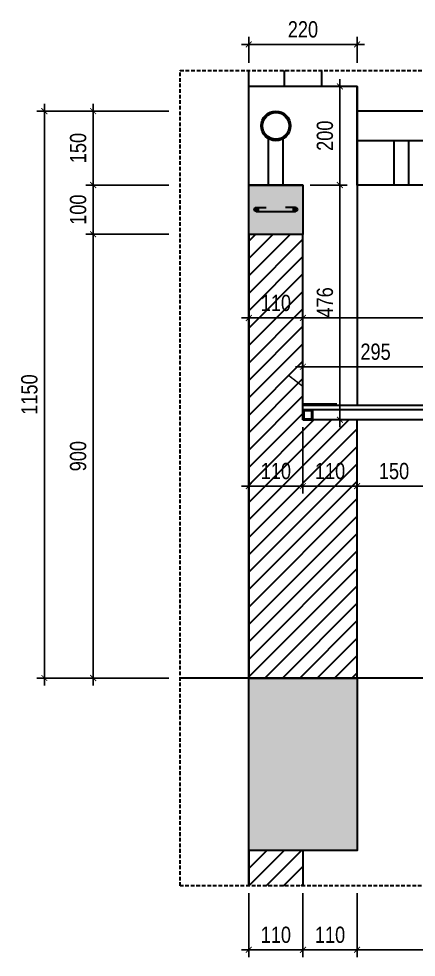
# Model space of a CAD drawing. Header units: millimetres. Extents: x -82962 to 19744, y -138000 to 4535.
# Drawn here: x -23564 to -22757, y -64810 to -62906 of the extents above; entities that cross this region are included whole.
import ezdxf

# ---------------------------------------------------------------- set-up
doc = ezdxf.new("R2010")
doc.units = ezdxf.units.MM
doc.header["$LTSCALE"] = 1000
doc.header["$MEASUREMENT"] = 0
doc.header["$PDMODE"] = 3
doc.linetypes.add('HIDDEN', pattern=[0.375, 0.25, -0.125])
doc.layers.get('0').update_dxf_attribs({"lineweight": 30})
doc.layers.get('DEFPOINTS').update_dxf_attribs({"color": 4, "lineweight": 30})
doc.layers.add('THAY', color=4, linetype='Continuous', lineweight=30)
doc.styles.add('dim', font='arial.ttf', dxfattribs={"width": 0.8})
doc.dimstyles.new('1-100-100', dxfattribs={"dimscale": 0, "dimtxt": 2.2, "dimasz": 0.8, "dimexe": 1, "dimexo": 1, "dimgap": 0.9, "dimtad": 1, "dimdec": 0, "dimzin": 0, "dimdsep": 46, "dimtxsty": 'dim', "dimblk1": 'ARCHTICK', "dimblk2": 'ARCHTICK', "dimsah": 1, "dimcen": 1, "dimdle": 1, "dimclrd": 256, "dimclre": 256, "dimclrt": 1, "dimadec": 0, "dimazin": 0, "dimtfac": 0.0001, "dimtdec": 0, "dimtix": 1, "dimtmove": 2, "dimatfit": 3, "dimldrblk": 'DOT', "dimfxl": 100, "dimtolj": 1, "dimtzin": 0, "dimarcsym": 0})

# ---------------------------------------------------------------- blocks, each defined once
blk = doc.blocks.new('_ARCHTICK')
at = {"color": 0, "linetype": 'ByBlock', "const_width": 0.15}
blk.add_lwpolyline([(-0.5, -0.5), (0.5, 0.5)], dxfattribs=at)
blk = doc.blocks.new('*D1620')
at = {"layer": 'DEFPOINTS', "color": 0, "ltscale": 0.2, "transparency": 16777216}
for p in [(-23412.9, -63343.1), (-23244.4, -63343.1), (-23244.4, -64243.1)]:
    blk.add_point(p, dxfattribs=at)
at = {"layer": 'THAY', "lineweight": -2, "ltscale": 0.2, "transparency": 16777216}
for p, q in [((-23412.9, -64258.1), (-23412.9, -63328.1)), ((-23259.4, -63343.1), (-23427.9, -63343.1)), ((-23259.4, -64243.1), (-23427.9, -64243.1))]:
    blk.add_line(p, q, dxfattribs=at)
at = {"layer": 'THAY', "lineweight": -2, "ltscale": 0.2, "transparency": 16777216, "xscale": 12.00000008646124, "yscale": 12.00000008646124, "zscale": 12.00000008646124}
for p, rotation in [((-23412.9, -63343.1), 90), ((-23412.9, -64243.1), 270)]:
    blk.add_blockref('_ARCHTICK', p, dxfattribs=dict(at, rotation=rotation))
at = {"layer": 'THAY', "color": 1, "ltscale": 0.2, "transparency": 16777216, "insert": (-23443.2, -63793.1), "char_height": 33, "attachment_point": 5, "rotation": 90, "style": 'dim'}
blk.add_mtext('\\A1;900', dxfattribs=at)
blk = doc.blocks.new('_DOT')
at = {"color": 0, "linetype": 'ByBlock', "ltscale": 10}
blk.add_line((-0.5, 0), (-1, 0), dxfattribs=at)
at = {"color": 0, "linetype": 'ByBlock', "ltscale": 10, "const_width": 0.5}
blk.add_lwpolyline([(-0.25, 0, 1), (0.25, 0, 1)], format="xyb", close=True, dxfattribs=at)
blk = doc.blocks.new('*D1621')
at = {"layer": 'DEFPOINTS', "color": 0, "ltscale": 0.2, "transparency": 16777216}
for p in [(-23412.9, -63243.1), (-23244.4, -63243.1), (-23244.4, -63343.1)]:
    blk.add_point(p, dxfattribs=at)
at = {"layer": 'THAY', "lineweight": -2, "ltscale": 0.2, "transparency": 16777216}
for p, q in [((-23412.9, -63358.1), (-23412.9, -63228.1)), ((-23259.4, -63243.1), (-23427.9, -63243.1)), ((-23259.4, -63343.1), (-23427.9, -63343.1))]:
    blk.add_line(p, q, dxfattribs=at)
at = {"layer": 'THAY', "lineweight": -2, "ltscale": 0.2, "transparency": 16777216, "xscale": 12.00000008646124, "yscale": 12.00000008646124, "zscale": 12.00000008646124}
for p, rotation in [((-23412.9, -63243.1), 90), ((-23412.9, -63343.1), 270)]:
    blk.add_blockref('_ARCHTICK', p, dxfattribs=dict(at, rotation=rotation))
at = {"layer": 'THAY', "color": 1, "ltscale": 0.2, "transparency": 16777216, "insert": (-23443.2, -63293.1), "char_height": 33, "attachment_point": 5, "rotation": 90, "style": 'dim'}
blk.add_mtext('\\A1;100', dxfattribs=at)
blk = doc.blocks.new('*D1622')
at = {"layer": 'DEFPOINTS', "color": 0, "ltscale": 0.2, "transparency": 16777216}
for p in [(-23412.9, -63093.1), (-23244.4, -63093.1), (-23244.4, -63243.1)]:
    blk.add_point(p, dxfattribs=at)
at = {"layer": 'THAY', "lineweight": -2, "ltscale": 0.2, "transparency": 16777216}
for p, q in [((-23412.9, -63258.1), (-23412.9, -63078.1)), ((-23259.4, -63093.1), (-23427.9, -63093.1)), ((-23259.4, -63243.1), (-23427.9, -63243.1))]:
    blk.add_line(p, q, dxfattribs=at)
at = {"layer": 'THAY', "lineweight": -2, "ltscale": 0.2, "transparency": 16777216, "xscale": 12.00000008646124, "yscale": 12.00000008646124, "zscale": 12.00000008646124}
for p, rotation in [((-23412.9, -63093.1), 90), ((-23412.9, -63243.1), 270)]:
    blk.add_blockref('_ARCHTICK', p, dxfattribs=dict(at, rotation=rotation))
at = {"layer": 'THAY', "color": 1, "ltscale": 0.2, "transparency": 16777216, "insert": (-23443.2, -63168.1), "char_height": 33, "attachment_point": 5, "rotation": 90, "style": 'dim'}
blk.add_mtext('\\A1;150', dxfattribs=at)
blk = doc.blocks.new('*D1628')
at = {"layer": 'DEFPOINTS', "color": 0, "ltscale": 0.2, "transparency": 16777216}
for p in [(-23511.9, -63093.1), (-23244.4, -63093.1), (-23244.4, -64243.1)]:
    blk.add_point(p, dxfattribs=at)
at = {"layer": 'THAY', "lineweight": -2, "ltscale": 0.2, "transparency": 16777216}
for p, q in [((-23511.9, -64258.1), (-23511.9, -63078.1)), ((-23259.4, -63093.1), (-23526.9, -63093.1)), ((-23259.4, -64243.1), (-23526.9, -64243.1))]:
    blk.add_line(p, q, dxfattribs=at)
at = {"layer": 'THAY', "lineweight": -2, "ltscale": 0.2, "transparency": 16777216, "xscale": 12.00000008646124, "yscale": 12.00000008646124, "zscale": 12.00000008646124}
for p, rotation in [((-23511.9, -63093.1), 90), ((-23511.9, -64243.1), 270)]:
    blk.add_blockref('_ARCHTICK', p, dxfattribs=dict(at, rotation=rotation))
at = {"layer": 'THAY', "color": 1, "ltscale": 0.2, "transparency": 16777216, "insert": (-23542.2, -63668.1), "char_height": 33, "attachment_point": 5, "rotation": 90, "style": 'dim'}
blk.add_mtext('\\A1;1150', dxfattribs=at)
blk = doc.blocks.new('*D1629')
at = {"layer": 'DEFPOINTS', "color": 0, "ltscale": 0.2, "transparency": 16777216}
for p in [(-22986.7, -63512.7), (-23096.7, -63689.3), (-22986.7, -63686.9)]:
    blk.add_point(p, dxfattribs=at)
at = {"layer": 'THAY', "lineweight": -2, "ltscale": 0.2, "transparency": 16777216}
for p, q in [((-23096.7, -63674.3), (-23096.7, -63497.7)), ((-22986.7, -63671.9), (-22986.7, -63497.7)), ((-23111.7, -63512.7), (-22971.7, -63512.7))]:
    blk.add_line(p, q, dxfattribs=at)
at = {"layer": 'THAY', "lineweight": -2, "ltscale": 0.2, "transparency": 16777216, "xscale": 12.00000008646124, "yscale": 12.00000008646124, "zscale": 12.00000008646124, "rotation": 180}
blk.add_blockref('_ARCHTICK', (-23096.7, -63512.7), dxfattribs=at)
at = {"layer": 'THAY', "lineweight": -2, "ltscale": 0.2, "transparency": 16777216, "xscale": 12.00000008646124, "yscale": 12.00000008646124, "zscale": 12.00000008646124}
blk.add_blockref('_ARCHTICK', (-22986.7, -63512.7), dxfattribs=at)
at = {"layer": 'THAY', "color": 1, "ltscale": 0.2, "transparency": 16777216, "insert": (-23041.7, -63482.4), "char_height": 33, "attachment_point": 5, "style": 'dim'}
blk.add_mtext('\\A1;110', dxfattribs=at)
blk = doc.blocks.new('*D1630')
at = {"layer": 'DEFPOINTS', "color": 0, "ltscale": 0.2, "transparency": 16777216}
for p in [(-23096.7, -64664.9), (-22986.7, -64664.9), (-22986.7, -64794.5)]:
    blk.add_point(p, dxfattribs=at)
at = {"layer": 'THAY', "lineweight": -2, "ltscale": 0.2, "transparency": 16777216}
for p, q in [((-23096.7, -64679.9), (-23096.7, -64809.5)), ((-22986.7, -64679.9), (-22986.7, -64809.5)), ((-23111.7, -64794.5), (-22971.7, -64794.5))]:
    blk.add_line(p, q, dxfattribs=at)
at = {"layer": 'THAY', "lineweight": -2, "ltscale": 0.2, "transparency": 16777216, "xscale": 12.00000008646124, "yscale": 12.00000008646124, "zscale": 12.00000008646124, "rotation": 180}
blk.add_blockref('_ARCHTICK', (-23096.7, -64794.5), dxfattribs=at)
at = {"layer": 'THAY', "lineweight": -2, "ltscale": 0.2, "transparency": 16777216, "xscale": 12.00000008646124, "yscale": 12.00000008646124, "zscale": 12.00000008646124}
blk.add_blockref('_ARCHTICK', (-22986.7, -64794.5), dxfattribs=at)
at = {"layer": 'THAY', "color": 1, "ltscale": 0.2, "transparency": 16777216, "insert": (-23041.7, -64764.2), "char_height": 33, "attachment_point": 5, "style": 'dim'}
blk.add_mtext('\\A1;110', dxfattribs=at)
blk = doc.blocks.new('*D1631')
at = {"layer": 'DEFPOINTS', "color": 0, "ltscale": 0.2, "transparency": 16777216}
for p in [(-22986.7, -64664.9), (-22876.7, -64664.9), (-22876.7, -64794.5)]:
    blk.add_point(p, dxfattribs=at)
at = {"layer": 'THAY', "lineweight": -2, "ltscale": 0.2, "transparency": 16777216}
for p, q in [((-22986.7, -64679.9), (-22986.7, -64809.5)), ((-22876.7, -64679.9), (-22876.7, -64809.5)), ((-23001.7, -64794.5), (-22861.7, -64794.5))]:
    blk.add_line(p, q, dxfattribs=at)
at = {"layer": 'THAY', "lineweight": -2, "ltscale": 0.2, "transparency": 16777216, "xscale": 12.00000008646124, "yscale": 12.00000008646124, "zscale": 12.00000008646124, "rotation": 180}
blk.add_blockref('_ARCHTICK', (-22986.7, -64794.5), dxfattribs=at)
at = {"layer": 'THAY', "lineweight": -2, "ltscale": 0.2, "transparency": 16777216, "xscale": 12.00000008646124, "yscale": 12.00000008646124, "zscale": 12.00000008646124}
blk.add_blockref('_ARCHTICK', (-22876.7, -64794.5), dxfattribs=at)
at = {"layer": 'THAY', "color": 1, "ltscale": 0.2, "transparency": 16777216, "insert": (-22931.7, -64764.2), "char_height": 33, "attachment_point": 5, "style": 'dim'}
blk.add_mtext('\\A1;110', dxfattribs=at)
blk = doc.blocks.new('*D1632')
at = {"layer": 'DEFPOINTS', "color": 0, "ltscale": 0.2, "transparency": 16777216}
for p in [(-22876.7, -64664.9), (-22086.7, -64664.9), (-22086.7, -64794.5)]:
    blk.add_point(p, dxfattribs=at)
at = {"layer": 'THAY', "lineweight": -2, "ltscale": 0.2, "transparency": 16777216}
for p, q in [((-22876.7, -64679.9), (-22876.7, -64809.5)), ((-22086.7, -64679.9), (-22086.7, -64809.5)), ((-22891.7, -64794.5), (-22071.7, -64794.5))]:
    blk.add_line(p, q, dxfattribs=at)
at = {"layer": 'THAY', "lineweight": -2, "ltscale": 0.2, "transparency": 16777216, "xscale": 12.00000008646124, "yscale": 12.00000008646124, "zscale": 12.00000008646124, "rotation": 180}
blk.add_blockref('_ARCHTICK', (-22876.7, -64794.5), dxfattribs=at)
at = {"layer": 'THAY', "lineweight": -2, "ltscale": 0.2, "transparency": 16777216, "xscale": 12.00000008646124, "yscale": 12.00000008646124, "zscale": 12.00000008646124}
blk.add_blockref('_ARCHTICK', (-22086.7, -64794.5), dxfattribs=at)
at = {"layer": 'THAY', "color": 1, "ltscale": 0.2, "transparency": 16777216, "insert": (-22481.7, -64764.2), "char_height": 33, "attachment_point": 5, "style": 'dim'}
blk.add_mtext('\\A1;790', dxfattribs=at)
blk = doc.blocks.new('*D1660')
at = {"layer": 'DEFPOINTS', "color": 0, "ltscale": 0.2, "transparency": 16777216}
for p in [(-22726.7, -63853.8), (-22876.7, -63943.1), (-22726.7, -63943.1)]:
    blk.add_point(p, dxfattribs=at)
at = {"layer": 'THAY', "lineweight": -2, "ltscale": 0.2, "transparency": 16777216}
for p, q in [((-22876.7, -63928.1), (-22876.7, -63838.8)), ((-22726.7, -63928.1), (-22726.7, -63838.8)), ((-22891.7, -63853.8), (-22711.7, -63853.8))]:
    blk.add_line(p, q, dxfattribs=at)
at = {"layer": 'THAY', "lineweight": -2, "ltscale": 0.2, "transparency": 16777216, "xscale": 12.00000008646124, "yscale": 12.00000008646124, "zscale": 12.00000008646124, "rotation": 180}
blk.add_blockref('_ARCHTICK', (-22876.7, -63853.8), dxfattribs=at)
at = {"layer": 'THAY', "lineweight": -2, "ltscale": 0.2, "transparency": 16777216, "xscale": 12.00000008646124, "yscale": 12.00000008646124, "zscale": 12.00000008646124}
blk.add_blockref('_ARCHTICK', (-22726.7, -63853.8), dxfattribs=at)
at = {"layer": 'THAY', "color": 1, "ltscale": 0.2, "transparency": 16777216, "insert": (-22801.7, -63823.4), "char_height": 33, "attachment_point": 5, "style": 'dim'}
blk.add_mtext('\\A1;150', dxfattribs=at)
blk = doc.blocks.new('*D1674')
at = {"layer": 'DEFPOINTS', "color": 0, "ltscale": 0.2, "transparency": 16777216}
for p in [(-22986.7, -63611.7), (-22986.7, -63686.9), (-22691.7, -63689.3)]:
    blk.add_point(p, dxfattribs=at)
at = {"layer": 'THAY', "lineweight": -2, "ltscale": 0.2, "transparency": 16777216}
for p, q in [((-22986.7, -63671.9), (-22986.7, -63596.7)), ((-22691.7, -63674.3), (-22691.7, -63596.7)), ((-22676.7, -63611.7), (-23001.7, -63611.7))]:
    blk.add_line(p, q, dxfattribs=at)
at = {"layer": 'THAY', "lineweight": -2, "ltscale": 0.2, "transparency": 16777216, "xscale": 12.00000008646124, "yscale": 12.00000008646124, "zscale": 12.00000008646124, "rotation": 180}
blk.add_blockref('_ARCHTICK', (-22986.7, -63611.7), dxfattribs=at)
at = {"layer": 'THAY', "lineweight": -2, "ltscale": 0.2, "transparency": 16777216, "xscale": 12.00000008646124, "yscale": 12.00000008646124, "zscale": 12.00000008646124}
blk.add_blockref('_ARCHTICK', (-22691.7, -63611.7), dxfattribs=at)
at = {"layer": 'THAY', "color": 1, "ltscale": 0.2, "transparency": 16777216, "insert": (-22839.2, -63581.4), "char_height": 33, "attachment_point": 5, "style": 'dim'}
blk.add_mtext('\\A1;295', dxfattribs=at)
blk = doc.blocks.new('*D1748')
at = {"layer": 'DEFPOINTS', "color": 0, "ltscale": 0.2, "transparency": 16777216}
for p in [(-22876.7, -62957.8), (-23096.7, -63010.5), (-22876.7, -63010.5)]:
    blk.add_point(p, dxfattribs=at)
at = {"layer": 'THAY', "lineweight": -2, "ltscale": 0.2, "transparency": 16777216}
for p, q in [((-23096.7, -62995.5), (-23096.7, -62942.8)), ((-22876.7, -62995.5), (-22876.7, -62942.8)), ((-23111.7, -62957.8), (-22861.7, -62957.8))]:
    blk.add_line(p, q, dxfattribs=at)
at = {"layer": 'THAY', "lineweight": -2, "ltscale": 0.2, "transparency": 16777216, "xscale": 12.00000008646124, "yscale": 12.00000008646124, "zscale": 12.00000008646124, "rotation": 180}
blk.add_blockref('_ARCHTICK', (-23096.7, -62957.8), dxfattribs=at)
at = {"layer": 'THAY', "lineweight": -2, "ltscale": 0.2, "transparency": 16777216, "xscale": 12.00000008646124, "yscale": 12.00000008646124, "zscale": 12.00000008646124}
blk.add_blockref('_ARCHTICK', (-22876.7, -62957.8), dxfattribs=at)
at = {"layer": 'THAY', "color": 1, "ltscale": 0.2, "transparency": 16777216, "insert": (-22986.7, -62927.5), "char_height": 33, "attachment_point": 5, "style": 'dim'}
blk.add_mtext('\\A1;220', dxfattribs=at)
blk = doc.blocks.new('*D1749')
at = {"layer": 'DEFPOINTS', "color": 0, "ltscale": 0.2, "transparency": 16777216}
for p in [(-22986.7, -63243.1), (-22986.7, -63719.3), (-22911.7, -63719.3)]:
    blk.add_point(p, dxfattribs=at)
at = {"layer": 'THAY', "lineweight": -2, "ltscale": 0.2, "transparency": 16777216}
for p, q in [((-22911.7, -63228.1), (-22911.7, -63734.3)), ((-22971.7, -63243.1), (-22896.7, -63243.1)), ((-22971.7, -63719.3), (-22896.7, -63719.3))]:
    blk.add_line(p, q, dxfattribs=at)
at = {"layer": 'THAY', "lineweight": -2, "ltscale": 0.2, "transparency": 16777216, "xscale": 12.00000008646124, "yscale": 12.00000008646124, "zscale": 12.00000008646124}
for p, rotation in [((-22911.7, -63243.1), 90), ((-22911.7, -63719.3), 270)]:
    blk.add_blockref('_ARCHTICK', p, dxfattribs=dict(at, rotation=rotation))
at = {"layer": 'THAY', "color": 1, "ltscale": 0.2, "transparency": 16777216, "insert": (-22942, -63481.2), "char_height": 33, "attachment_point": 5, "rotation": 90, "style": 'dim'}
blk.add_mtext('\\A1;476', dxfattribs=at)
blk = doc.blocks.new('*D1751')
at = {"layer": 'DEFPOINTS', "color": 0, "ltscale": 0.2, "transparency": 16777216}
for p in [(-22986.7, -63719.3), (-22986.7, -63853.8), (-22876.7, -63943.1)]:
    blk.add_point(p, dxfattribs=at)
at = {"layer": 'THAY', "lineweight": -2, "ltscale": 0.2, "transparency": 16777216}
for p, q in [((-22986.7, -63734.3), (-22986.7, -63868.8)), ((-22876.7, -63928.1), (-22876.7, -63838.8)), ((-22861.7, -63853.8), (-23001.7, -63853.8))]:
    blk.add_line(p, q, dxfattribs=at)
at = {"layer": 'THAY', "lineweight": -2, "ltscale": 0.2, "transparency": 16777216, "xscale": 12.00000008646124, "yscale": 12.00000008646124, "zscale": 12.00000008646124, "rotation": 180}
blk.add_blockref('_ARCHTICK', (-22986.7, -63853.8), dxfattribs=at)
at = {"layer": 'THAY', "lineweight": -2, "ltscale": 0.2, "transparency": 16777216, "xscale": 12.00000008646124, "yscale": 12.00000008646124, "zscale": 12.00000008646124}
blk.add_blockref('_ARCHTICK', (-22876.7, -63853.8), dxfattribs=at)
at = {"layer": 'THAY', "color": 1, "ltscale": 0.2, "transparency": 16777216, "insert": (-22931.7, -63823.4), "char_height": 33, "attachment_point": 5, "style": 'dim'}
blk.add_mtext('\\A1;110', dxfattribs=at)
blk = doc.blocks.new('*D1752')
at = {"layer": 'DEFPOINTS', "color": 0, "ltscale": 0.2, "transparency": 16777216}
for p in [(-22986.7, -63719.3), (-23096.7, -63744.2), (-23096.7, -63853.8)]:
    blk.add_point(p, dxfattribs=at)
at = {"layer": 'THAY', "lineweight": -2, "ltscale": 0.2, "transparency": 16777216}
for p, q in [((-22986.7, -63734.3), (-22986.7, -63868.8)), ((-23096.7, -63759.2), (-23096.7, -63868.8)), ((-22971.7, -63853.8), (-23111.7, -63853.8))]:
    blk.add_line(p, q, dxfattribs=at)
at = {"layer": 'THAY', "lineweight": -2, "ltscale": 0.2, "transparency": 16777216, "xscale": 12.00000008646124, "yscale": 12.00000008646124, "zscale": 12.00000008646124, "rotation": 180}
blk.add_blockref('_ARCHTICK', (-23096.7, -63853.8), dxfattribs=at)
at = {"layer": 'THAY', "lineweight": -2, "ltscale": 0.2, "transparency": 16777216, "xscale": 12.00000008646124, "yscale": 12.00000008646124, "zscale": 12.00000008646124}
blk.add_blockref('_ARCHTICK', (-22986.7, -63853.8), dxfattribs=at)
at = {"layer": 'THAY', "color": 1, "ltscale": 0.2, "transparency": 16777216, "insert": (-23041.7, -63823.4), "char_height": 33, "attachment_point": 5, "style": 'dim'}
blk.add_mtext('\\A1;110', dxfattribs=at)
blk = doc.blocks.new('*D1758')
at = {"layer": 'DEFPOINTS', "color": 0, "ltscale": 0.2, "transparency": 16777216}
for p in [(-21826.7, -63512.7), (-22986.7, -63689.3), (-21826.7, -63689.3)]:
    blk.add_point(p, dxfattribs=at)
at = {"layer": 'THAY', "lineweight": -2, "ltscale": 0.2, "transparency": 16777216}
for p, q in [((-22986.7, -63674.3), (-22986.7, -63497.7)), ((-21826.7, -63674.3), (-21826.7, -63497.7)), ((-23001.7, -63512.7), (-21811.7, -63512.7))]:
    blk.add_line(p, q, dxfattribs=at)
at = {"layer": 'THAY', "lineweight": -2, "ltscale": 0.2, "transparency": 16777216, "xscale": 12.00000008646124, "yscale": 12.00000008646124, "zscale": 12.00000008646124, "rotation": 180}
blk.add_blockref('_ARCHTICK', (-22986.7, -63512.7), dxfattribs=at)
at = {"layer": 'THAY', "lineweight": -2, "ltscale": 0.2, "transparency": 16777216, "xscale": 12.00000008646124, "yscale": 12.00000008646124, "zscale": 12.00000008646124}
blk.add_blockref('_ARCHTICK', (-21826.7, -63512.7), dxfattribs=at)
at = {"layer": 'THAY', "color": 1, "ltscale": 0.2, "transparency": 16777216, "insert": (-22406.7, -63482.4), "char_height": 33, "attachment_point": 5, "style": 'dim'}
blk.add_mtext('\\A1;1160', dxfattribs=at)
blk = doc.blocks.new('*D1759')
at = {"layer": 'DEFPOINTS', "color": 0, "ltscale": 0.2, "transparency": 16777216}
for p in [(-22986.7, -63043.1), (-22911.7, -63043.1), (-22986.7, -63243.1)]:
    blk.add_point(p, dxfattribs=at)
at = {"layer": 'THAY', "lineweight": -2, "ltscale": 0.2, "transparency": 16777216}
for p, q in [((-22911.7, -63258.1), (-22911.7, -63028.1)), ((-22971.7, -63043.1), (-22896.7, -63043.1)), ((-22971.7, -63243.1), (-22896.7, -63243.1))]:
    blk.add_line(p, q, dxfattribs=at)
at = {"layer": 'THAY', "lineweight": -2, "ltscale": 0.2, "transparency": 16777216, "xscale": 12.00000008646124, "yscale": 12.00000008646124, "zscale": 12.00000008646124}
for p, rotation in [((-22911.7, -63043.1), 90), ((-22911.7, -63243.1), 270)]:
    blk.add_blockref('_ARCHTICK', p, dxfattribs=dict(at, rotation=rotation))
at = {"layer": 'THAY', "color": 1, "ltscale": 0.2, "transparency": 16777216, "insert": (-22942, -63143.1), "char_height": 33, "attachment_point": 5, "rotation": 90, "style": 'dim'}
blk.add_mtext('\\A1;200', dxfattribs=at)

msp = doc.modelspace()

# ---------------------------------------------------------------- hatches: boundary and pattern name
at = {"layer": 'THAY', "ltscale": 0.2}
msp.add_hatch(color=256, dxfattribs=at).paths.add_polyline_path([(-23096.71168, -63243.14737), (-22986.71168, -63243.14737), (-22986.71168, -63343.14737), (-23096.71168, -63343.14737)])
at = {"layer": 'THAY', "ltscale": 0.5}
h = msp.add_hatch(color=256, dxfattribs=at)
edge = h.paths.add_edge_path()
edge.add_arc((-23081.40346, -63292.652), 4.04791, 0, 360)
h = msp.add_hatch(color=256, dxfattribs=at)
edge = h.paths.add_edge_path()
edge.add_arc((-23002.0199, -63292.652), 4.04791, 180, 540, ccw=False)
at = {"layer": 'THAY', "ltscale": 0.2}
h = msp.add_hatch(dxfattribs=at)
h.set_pattern_fill('ANSI31', color=256, scale=200, style=0, double=1)
h.set_pattern_definition([(45, (-23096.712, -64664.91), (-17.67767, 17.67767), [])])
h.paths.add_polyline_path([(-22876.71168, -63719.31146), (-22986.71168, -63719.31146), (-22986.71168, -63498.01904), (-22986.71168, -63343.14737), (-23096.71168, -63343.14737), (-23096.71168, -64243.14737), (-22876.71168, -64243.14737)])
h.paths.add_polyline_path([(-21976.71168, -64393.14737), (-22086.71168, -64393.14737), (-22086.71168, -64664.91019), (-21976.71168, -64664.91019)])
h.paths.add_polyline_path([(-22986.71168, -64593.14737), (-23096.71168, -64593.14737), (-23096.71168, -64664.91019), (-22986.71168, -64664.91019)])
h.paths.add_polyline_path([(-21976.71168, -64143.14737), (-22086.71168, -64143.14737), (-22086.71168, -64293.14737), (-21976.71168, -64293.14737)])
h.paths.add_polyline_path([(-22086.71168, -63883.14737), (-21976.71168, -63883.14737), (-21976.71168, -63719.31146), (-22086.71168, -63719.31146)])
h = msp.add_hatch(color=256, dxfattribs=at)
h.paths.add_polyline_path([(-21845.75749, -64293.14737), (-22086.71168, -64293.14737), (-22086.71168, -64393.14737), (-21845.75749, -64393.14737)])
h.paths.add_polyline_path([(-22876.71168, -64243.14737), (-23096.71168, -64243.14737), (-23096.71168, -64593.14737), (-22876.71168, -64593.14737)])

# ---------------------------------------------------------------- linework, layer by layer
at = {"layer": 'THAY', "ltscale": 0.01}
msp.add_line((-23096.71168, -64664.91019), (-23096.71168, -63010.5176), dxfattribs=at)
at = {"layer": 'THAY'}
for p, q in [((-23056.71168, -63243.14737), (-23056.71168, -63149.12813)), ((-23026.71168, -63243.14737), (-23026.71168, -63149.12813)), ((-22801.45368, -63243.14737), (-22801.45368, -63153.14737)), ((-22771.45368, -63243.14737), (-22771.45368, -63153.14737))]:
    msp.add_line(p, q, dxfattribs=at)
at = {"layer": 'THAY', "linetype": 'Continuous'}
for p, q in [((-23096.71168, -64593.14737), (-23096.71168, -64664.91019)), ((-22986.71168, -64593.14737), (-22986.71168, -64664.91019))]:
    msp.add_line(p, q, dxfattribs=at)
at = {"layer": 'THAY', "linetype": 'HIDDEN', "ltscale": 0.03}
msp.add_lwpolyline([(-21845.75749, -64664.91019), (-23236.2567, -64664.91019), (-23236.2567, -63010.5176), (-21845.75749, -63010.5176)], close=True, dxfattribs=at)
at = {"layer": 'THAY', "ltscale": 0.2}
for points in [[(-23024.71168, -63010.5176), (-23024.71168, -63043.14737)], [(-22948.71168, -63010.5176), (-22948.71168, -63043.14737)], [(-22876.71168, -63243.14737), (-22876.71168, -63043.14737), (-23096.71168, -63043.14737)], [(-22986.71168, -63689.31146), (-21826.71168, -63689.31146), (-21826.71168, -63699.31146), (-21975.05077, -63699.31146), (-21975.05077, -63699.31146), (-22986.71168, -63699.31146)], [(-21826.71168, -63719.31146), (-22986.71168, -63719.31146)]]:
    msp.add_lwpolyline(points, dxfattribs=at)
at = {"layer": 'THAY'}
for points in [[(-22986.71168, -63243.14737), (-23096.71168, -63243.14737), (-23096.71168, -63043.14737)], [(-22876.71168, -63043.14737), (-22876.71168, -63689.31146)], [(-21845.75749, -63093.14737), (-22876.71168, -63093.14737)], [(-21845.75749, -63153.14737), (-22876.71168, -63153.14737)], [(-21845.75749, -63243.14737), (-22876.71168, -63243.14737)]]:
    msp.add_lwpolyline(points, dxfattribs=at)
at = {"layer": 'THAY', "ltscale": 0.5}
msp.add_lwpolyline([(-22986.71168, -63343.14737), (-23096.71168, -63343.14737), (-23096.71168, -63243.14737), (-22986.71168, -63243.14737)], close=True, dxfattribs=at)
for points in [[(-23081.40346, -63288.60409), (-23061.40346, -63288.60409)], [(-23081.40346, -63296.69991), (-23002.0199, -63296.69991)], [(-23002.0199, -63288.60409), (-23022.0199, -63288.60409)], [(-22876.71168, -64243.14737), (-22876.71168, -64593.14737), (-23096.71168, -64593.14737), (-23096.71168, -64243.14737), (-22986.71168, -64243.14737)]]:
    msp.add_lwpolyline(points, dxfattribs=at)
at = {"layer": 'THAY', "linetype": 'Continuous'}
msp.add_lwpolyline([(-22986.71168, -63719.31146), (-22986.71168, -63343.14737), (-23096.71168, -63343.14737), (-23096.71168, -64243.14737), (-22876.71168, -64243.14737), (-22876.71168, -63719.31146), (-22986.71168, -63719.31146)], dxfattribs=at)
at = {"layer": 'THAY', "ltscale": 0.2, "const_width": 3}
msp.add_lwpolyline([(-23015.76377, -63629.39641), (-22986.71168, -63651.79718), (-22986.71168, -63686.86619), (-22917.82799, -63686.86619)], dxfattribs=at)
at = {"layer": 'THAY', "ltscale": 0.2}
for points in [[(-22986.71168, -63719.31146), (-22966.71168, -63719.31146), (-22966.71168, -63699.31146), (-22986.71168, -63699.31146)], [(-22984.91168, -63717.51146), (-22968.51168, -63717.51146), (-22968.51168, -63701.11146), (-22984.91168, -63701.11146)]]:
    msp.add_lwpolyline(points, close=True, dxfattribs=at)
at = {"layer": 'THAY', "ltscale": 0.01}
msp.add_lwpolyline([(-22086.71168, -64243.14737), (-23236.2567, -64243.14737)], dxfattribs=at)
at = {"layer": 'THAY', "ltscale": 0.2}
for radius in [30, 27]:
    msp.add_circle((-23041.71168, -63123.14737), radius, dxfattribs=at)
at = {"layer": 'THAY', "ltscale": 0.5}
for centre in [(-23081.40346, -63292.652), (-23002.0199, -63292.652)]:
    msp.add_circle(centre, 4.04791, dxfattribs=at)

# ---------------------------------------------------------------- dimensions: what is measured, and where the dimension line sits
at = {"layer": 'THAY', "ltscale": 0.2}
for base, p1, p2, picture, middle in [((-22876.71168, -62957.83818), (-23096.71168, -63010.5176), (-22876.71168, -63010.5176), '*D1748', (-22986.71168, -62927.48927)), ((-22986.71168, -63512.72446), (-23096.71168, -63689.31146), (-22986.71168, -63686.86619), '*D1629', (-23041.71168, -63482.37555)), ((-21826.71168, -63512.72446), (-22986.71168, -63689.31146), (-21826.71168, -63689.31146), '*D1758', (-22406.71168, -63482.37555)), ((-22986.71168, -63611.72446), (-22691.71168, -63689.31146), (-22986.71168, -63686.86619), '*D1674', (-22839.21168, -63581.37555)), ((-23096.71168, -63853.77885), (-22986.71168, -63719.31146), (-23096.71168, -63744.17767), '*D1752', (-23041.71168, -63823.42994)), ((-22986.71168, -63853.77885), (-22876.71168, -63943.14737), (-22986.71168, -63719.31146), '*D1751', (-22931.71168, -63823.42994)), ((-22726.71168, -63853.77885), (-22876.71168, -63943.14737), (-22726.71168, -63943.14737), '*D1660', (-22801.71168, -63823.42994)), ((-22986.71168, -64794.51919), (-23096.71168, -64664.91019), (-22986.71168, -64664.91019), '*D1630', (-23041.71168, -64764.17028)), ((-22876.71168, -64794.51919), (-22986.71168, -64664.91019), (-22876.71168, -64664.91019), '*D1631', (-22931.71168, -64764.17028)), ((-22086.71168, -64794.51919), (-22876.71168, -64664.91019), (-22086.71168, -64664.91019), '*D1632', (-22481.71168, -64764.17028))]:
    dim = msp.add_linear_dim(base=base, p1=p1, p2=p2, dimstyle='1-100-100', override={"dimscale": 15}, dxfattribs=at)
    dim.commit()
    dim.dimension.update_dxf_attribs({"geometry": picture, "text_midpoint": middle})
for base, p1, p2, picture, middle in [((-22911.65162, -63043.14737), (-22986.71168, -63243.14737), (-22986.71168, -63043.14737), '*D1759', (-22942.00052, -63143.14737)), ((-23511.88196, -63093.14737), (-23244.36278, -64243.14737), (-23244.36278, -63093.14737), '*D1628', (-23542.23086, -63668.14737)), ((-23412.88195, -63093.14737), (-23244.36278, -63243.14737), (-23244.36278, -63093.14737), '*D1622', (-23443.23086, -63168.14737)), ((-23412.88195, -63243.14737), (-23244.36278, -63343.14737), (-23244.36278, -63243.14737), '*D1621', (-23443.23086, -63293.14737)), ((-22911.65162, -63719.31146), (-22986.71168, -63243.14737), (-22986.71168, -63719.31146), '*D1749', (-22942.00052, -63481.22942)), ((-23412.88195, -63343.14737), (-23244.36278, -64243.14737), (-23244.36278, -63343.14737), '*D1620', (-23443.23086, -63793.14737))]:
    dim = msp.add_linear_dim(base=base, p1=p1, p2=p2, angle=90, dimstyle='1-100-100', override={"dimscale": 15}, dxfattribs=at)
    dim.commit()
    dim.dimension.update_dxf_attribs({"geometry": picture, "text_midpoint": middle})

doc.saveas('drawing.dxf')
